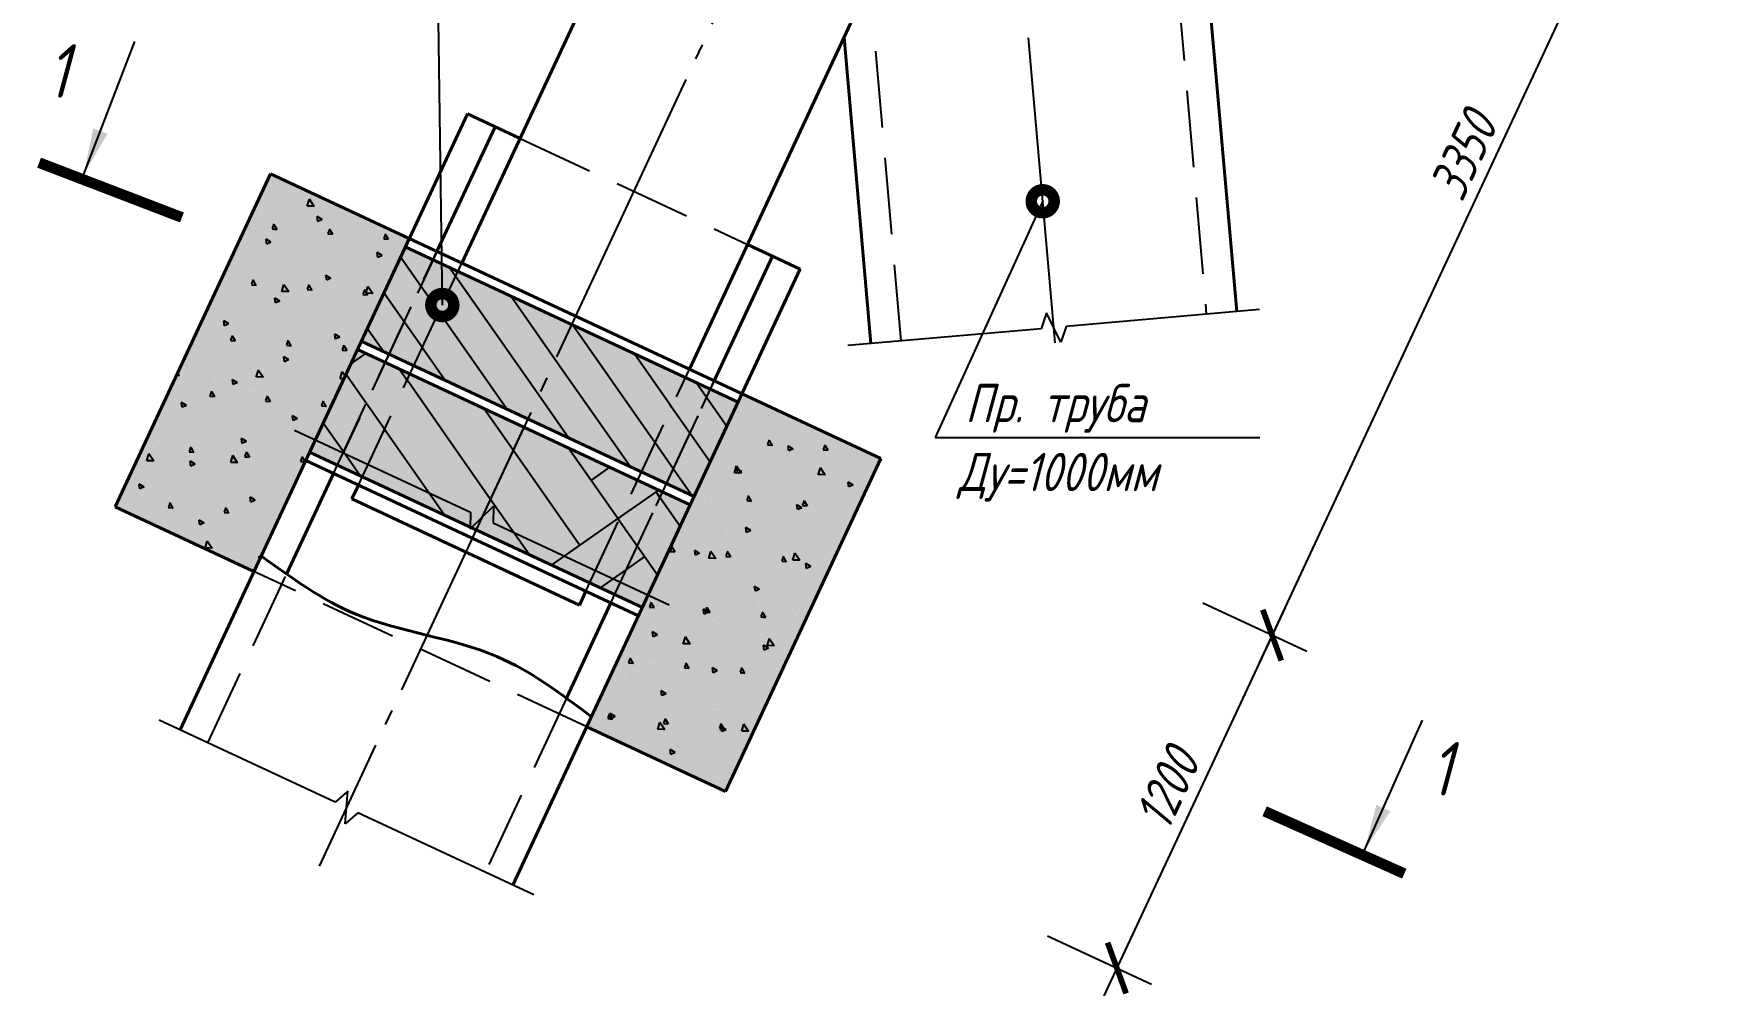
# Model space of a CAD drawing. Header units: millimetres. Extents: x 241890 to 271590, y -129581 to -108581.
# Drawn here: x 250111 to 255621, y -119874 to -116726 of the extents above; entities that cross this region are included whole.
import ezdxf

# ---------------------------------------------------------------- set-up
doc = ezdxf.new("R2010")
doc.units = ezdxf.units.MM
doc.set_wipeout_variables(frame=1)
doc.linetypes.add('GOST2.303 4', pattern=[7, 5, -2, 0])
doc.linetypes.add('GOST2.303 5', pattern=[24, 20, -1.5, 1, -1.5])
doc.layers.get('0').update_dxf_attribs({"lineweight": 40})
for name, color, linetype in [('Заливка', 5, 'Continuous'), ('Линии', 7, 'Continuous'), ('Надписи', 7, 'Continuous'), ('СПДС_Надписи', 7, 'Continuous'), ('Штриховка', 7, 'Continuous')]:
    doc.layers.add(name, color=color, linetype=linetype)
doc.styles.add('GOST 2.304', font='CS_Gost2304.shx', dxfattribs={"oblique": 15})

# ---------------------------------------------------------------- blocks, each defined once
blk = doc.blocks.new('_ArchTick')
at = {"color": 0, "linetype": 'ByBlock', "const_width": 0.15}
blk.add_lwpolyline([(-0.5, -0.5), (0.5, 0.5)], dxfattribs=at)

msp = doc.modelspace()

# ---------------------------------------------------------------- hatches: boundary and pattern name
at = {"layer": 'Заливка', "ltscale": 50}
h = msp.add_hatch(color=254, dxfattribs=at)
h.paths.add_polyline_path([(252878.3, -118113.4), (252371.2, -119200.9), (251918, -118989.6), (252425.2, -117902.1)])
h.paths.add_polyline_path([(251337.6, -117394.9), (250830.5, -118482.5), (250377.3, -118271.2), (250884.5, -117183.6)])
h = msp.add_hatch(color=26, dxfattribs=at)
h.paths.add_polyline_path([(252412.5, -117929.3), (252268.8, -118237.4), (252178.2, -118195.1), (252321.9, -117887)])
h.paths.add_polyline_path([(252321.9, -117887), (252178.2, -118195.1), (252096.6, -118157.1), (252240.3, -117849)])
h.paths.add_polyline_path([(252240.3, -117849), (252096.6, -118157.1), (252088.5, -118153.3), (252232.1, -117845.1)])
h.paths.add_polyline_path([(252232.1, -117845.1), (252088.5, -118153.3), (251725, -117983.8), (251868.7, -117675.7)])
h.paths.add_polyline_path([(251868.7, -117675.7), (251725, -117983.8), (251361.6, -117814.4), (251505.3, -117506.2)])
h.paths.add_polyline_path([(251505.3, -117506.2), (251361.6, -117814.4), (251353.4, -117810.6), (251497.1, -117502.4)])
h.paths.add_polyline_path([(251497.1, -117502.4), (251353.4, -117810.6), (251271.9, -117772.5), (251415.6, -117464.4)])
h.paths.add_polyline_path([(251415.6, -117464.4), (251271.9, -117772.5), (251181.2, -117730.3), (251324.9, -117422.1)])
at = {"layer": 'Линии', "ltscale": 50}
h = msp.add_hatch(color=41, dxfattribs=at)
h.paths.add_polyline_path([(252099.8, -118599.9), (252256.1, -118264.6), (252165.5, -118222.3), (252009.1, -118557.7)])
h.paths.add_polyline_path([(252009.1, -118557.7), (252165.5, -118222.3), (252083.9, -118184.3), (251927.6, -118519.6)])
h.paths.add_polyline_path([(251927.6, -118519.6), (252083.9, -118184.3), (252075.8, -118180.5), (251919.4, -118515.8)])
h.paths.add_polyline_path([(251919.4, -118515.8), (252075.8, -118180.5), (251712.3, -118011), (251556, -118346.3)])
h.paths.add_polyline_path([(251556, -118346.3), (251712.3, -118011), (251348.9, -117841.5), (251192.5, -118176.9)])
h.paths.add_polyline_path([(251192.5, -118176.9), (251348.9, -117841.5), (251340.8, -117837.7), (251184.4, -118173.1)])
h.paths.add_polyline_path([(251184.4, -118173.1), (251340.8, -117837.7), (251259.2, -117799.7), (251102.8, -118135)])
h.paths.add_polyline_path([(251102.8, -118135), (251259.2, -117799.7), (251168.6, -117757.4), (251012.2, -118092.8)])

# ---------------------------------------------------------------- linework, layer by layer
at = {"ltscale": 50}
for p, q in [((251509.8, -117475.2), (252870.7, -114556.7)), ((252253, -117821.8), (253675, -114772.2)), ((253925.8, -116312.4), (254041.3, -117633.5)), ((252758.4, -116737.9), (252845.9, -117738.1)), ((251528, -116987.3), (250589, -119000.4)), ((251428.2, -117437.2), (251618.4, -117029.4)), ((251506.7, -117032.4), (251506.7, -117032.4)), ((251528, -116987.3), (251528, -116987.3)), ((251528, -116987.3), (251699.9, -117067.5)), ((251528, -116987.3), (251528, -116987.3)), ((251528, -116987.3), (251699.9, -117067.5)), ((252878.3, -118113.4), (250884.5, -117183.6)), ((252443.1, -117414), (252615.6, -117494.4)), ((252443.1, -117414), (252615.6, -117494.4)), ((252524.7, -117452), (252334.5, -117859.8)), ((252551.9, -117471.2), (252551.9, -117471.2)), ((252556.9, -117460.5), (252556.9, -117460.5)), ((252615.3, -117494.3), (251676.5, -119507.5)), ((252615.6, -117494.4), (252615.6, -117494.4)), ((252615.6, -117494.4), (252615.6, -117494.4)), ((252594.2, -117539.5), (252594.2, -117539.5)), ((252371.2, -119200.9), (252878.3, -118113.4)), ((250936.8, -118491.1), (251090.1, -118162.2)), ((251150.6, -118245.6), (251171.7, -118200.3)), ((251893.8, -118592.1), (251914.9, -118546.8)), ((251996.5, -118584.8), (251851.2, -118896.3))]:
    msp.add_line(p, q, dxfattribs=at)
for p, q in [((250377.3, -118271.2), (250884.5, -117183.6)), ((252371.2, -119200.9), (252878.3, -118113.4)), ((250830.5, -118482.5), (250377.3, -118271.2)), ((252371.2, -119200.9), (251918, -118989.6))]:
    msp.add_line(p, q)
at = {"ltscale": 40}
for p, q in [((252412.5, -117929.3), (251324.9, -117422.1)), ((252268.8, -118237.4), (251181.2, -117730.3)), ((252256.1, -118264.6), (251168.6, -117757.4)), ((252087.1, -118627.1), (250999.5, -118120)), ((252099.8, -118599.9), (251012.2, -118092.8)), ((251893.8, -118592.1), (251150.6, -118245.6))]:
    msp.add_line(p, q, dxfattribs=at)
at = {"ltscale": 50}
msp.add_spline([(251932.8, -118957.2), (251624.4, -118760.4), (251163.4, -118621.7), (250853.8, -118431.7)], degree=3, dxfattribs=at)
at = {"layer": 'Линии', "linetype": 'GOST2.303 5', "ltscale": 50}
for p, q in [((253256, -114700.1), (251043.7, -119445.3)), ((253448, -117735.6), (253314.4, -116208.7))]:
    msp.add_line(p, q, dxfattribs=at)
at = {"layer": 'Линии', "linetype": 'GOST2.303 4', "ltscale": 50}
for p, q in [((253816.9, -116215), (253941.7, -117642.2)), ((252845.1, -117729.4), (252721, -116310.8)), ((252945.5, -117729.4), (252820.7, -116302.1)), ((251618.6, -117029.6), (251121.9, -118094.8)), ((251618.6, -117029.6), (251121.9, -118094.8)), ((251528, -116987.3), (251358.3, -117351.2)), ((251528, -116987.3), (251358.3, -117351.2)), ((251528, -116987.3), (251483.6, -117082.4)), ((251699.9, -117067.5), (252443.1, -117414)), ((251358.3, -117351.2), (251031.3, -118052.5)), ((251358.3, -117351.2), (251031.3, -118052.5)), ((251090.1, -118162.2), (251428.2, -117437.2)), ((251171.7, -118200.3), (251509.8, -117475.2)), ((252028.2, -118517.4), (252525, -117452.2)), ((252028.2, -118517.4), (252525, -117452.2)), ((252445.9, -117858.3), (252615.6, -117494.4)), ((252445.9, -117858.3), (252615.6, -117494.4)), ((252446.2, -117857.6), (252488.3, -117767.4)), ((252446.2, -117857.6), (252488.3, -117767.4)), ((251914.9, -118546.8), (252253, -117821.8)), ((251996.5, -118584.8), (252334.5, -117859.8)), ((252445.9, -117858.3), (252118.9, -118559.7)), ((252445.9, -117858.3), (252118.9, -118559.7)), ((250679.6, -119042.6), (250936.8, -118491.1)), ((251918, -118989.6), (250830.5, -118482.5)), ((251851.2, -118896.3), (251585.9, -119465.3))]:
    msp.add_line(p, q, dxfattribs=at)
at = {"layer": 'Линии', "ltscale": 50}
for p, q in [((253420.3, -117637.6), (253402.8, -117689.4)), ((253466.9, -117733.9), (253420.3, -117637.6)), ((254116.1, -117626.9), (253484.5, -117682.2)), ((253402.8, -117689.4), (252771.2, -117744.6)), ((253484.5, -117682.2), (253466.9, -117733.9)), ((250963.3, -118020.8), (251537.9, -118288.8)), ((250963.3, -118020.8), (251537.9, -118288.8)), ((251712.3, -118011), (251543.3, -118373.5)), ((251536.7, -118343.4), (251613.4, -118268.8)), ((251536.7, -118343.4), (251613.4, -118268.8)), ((251537.9, -118288.8), (251536.7, -118343.4)), ((251537.9, -118288.8), (251536.7, -118343.4)), ((251613.4, -118268.8), (251612.2, -118323.4)), ((251613.4, -118268.8), (251612.2, -118323.4)), ((251612.2, -118323.4), (252186.8, -118591.4)), ((251612.2, -118323.4), (252186.8, -118591.4)), ((251095.6, -119236.6), (250521, -118968.7)), ((251136.7, -119200.6), (251095.6, -119236.6)), ((251128.8, -119307.3), (251136.7, -119200.6)), ((251169.9, -119271.3), (251128.8, -119307.3)), ((251744.5, -119539.2), (251169.9, -119271.3))]:
    msp.add_line(p, q, dxfattribs=at)
at = {"layer": 'Линии', "linetype": 'Continuous', "ltscale": 50}
for p, q in [((251146.3, -117805.1), (251196.1, -117770.3)), ((251197.2, -117932.7), (251131, -117838.1)), ((251331.2, -117858.3), (251305.1, -117821.1)), ((251337.1, -117866.8), (251331.2, -117858.3)), ((251602.7, -118246.1), (251337.1, -117866.8)), ((251256.8, -118017.8), (251197.2, -117932.7)), ((251677.1, -118086.6), (251581.4, -117949.9)), ((251122.8, -118092.2), (251056.6, -117997.6)), ((251262.8, -118026.3), (251256.8, -118017.8)), ((251453.3, -118298.5), (251262.8, -118026.3)), ((252017, -118306.4), (251857.6, -118078.7)), ((251177.1, -118169.7), (251122.8, -118092.2)), ((251894.7, -118397.4), (251677.1, -118086.6)), ((251932.1, -118185.1), (251993.5, -118142.1)), ((251729.6, -118427.3), (251602.7, -118246.1)), ((252028.1, -118303.9), (252153, -118216.5)), ((252157, -118240.6), (252144.3, -118222.6)), ((252223.2, -118335.2), (252157, -118240.6)), ((251803, -118461.5), (252013.4, -118314.2)), ((252013.4, -118314.2), (252019.5, -118310)), ((252019.5, -118310), (252017, -118306.4)), ((252019.5, -118310), (252028.1, -118303.9)), ((252023, -118315), (252019.5, -118310)), ((252082.6, -118400.1), (252023, -118315)), ((252148.8, -118494.7), (252082.6, -118400.1)), ((252046.8, -118476.9), (252106.9, -118434.8)), ((251962.5, -118535.9), (252046.8, -118476.9))]:
    msp.add_line(p, q, dxfattribs=at)
at = {"layer": 'Надписи', "ltscale": 50}
for p, q in [((251446, -117612.1), (251428.5, -116332)), ((253407.5, -117273.1), (253056.3, -118045)), ((253056.3, -118045), (254116.4, -118045))]:
    msp.add_line(p, q, dxfattribs=at)
at = {"layer": 'Надписи', "ltscale": 50, "const_width": 75}
for points in [[(253426.3, -117273.1, 1), (253388.8, -117273.1, 1)], [(251464.7, -117612.1, 1), (251427.2, -117612.1, 1)]]:
    msp.add_lwpolyline(points, format="xyb", close=True, dxfattribs=at)
at = {"layer": 'СПДС_Надписи', "ltscale": 50}
for p, q in [((255621.1, -115550.3), (254114.6, -118781.2)), ((254199.1, -118599.9), (253607.4, -119868.8)), ((253930.3, -118584.9), (254270.1, -118743.4)), ((253930.3, -118584.9), (254270.1, -118743.4)), ((253423.1, -119672.5), (253763, -119830.9))]:
    msp.add_line(p, q, dxfattribs=at)
at = {"layer": 'СПДС_Надписи', "linetype": 'Continuous', "ltscale": 50}
msp.add_line((253478.3, -117966.8), (253478.3, -117966.8), dxfattribs=at)
msp.add_line((253478.3, -117966.8), (253478.3, -117966.8), dxfattribs=at)
at = {"layer": 'СПДС_Надписи', "linetype": 'Continuous', "ltscale": 50, "const_width": 35}
for points in [[(250128.5, -117146.9), (250595.3, -117326)], [(251844.9, -117805.5), (251844.9, -117805.5), (251844.9, -117805.5)], [(251675.9, -118168), (251675.9, -118168), (251675.9, -118168)], [(254588.9, -119469.9), (254132.4, -119265.9)]]:
    msp.add_lwpolyline(points, dxfattribs=at)
at = {"layer": 'СПДС_Надписи', "linetype": 'Continuous', "ltscale": 50}
for points in [[(250274.8, -117184.3), (250305.2, -117035), (250352.1, -117053)], [(254459.1, -119392.7), (254497.5, -119245.3), (254543.4, -119265.8)]]:
    msp.add_solid(points, dxfattribs=at)
at = {"layer": 'Штриховка', "linetype": 'Continuous', "ltscale": 50}
for p, q in [((250882.5, -117227.9), (250882.5, -117227.9)), ((250900.4, -117232.8), (250900.4, -117232.8)), ((250943.7, -117247.2), (250943.7, -117247.2)), ((250838.4, -117309), (250838.4, -117309)), ((250972.3, -117263.8), (250972.3, -117263.8)), ((251004.9, -117289.4), (251011.8, -117266.1)), ((251028.1, -117289.2), (251005.2, -117288.7)), ((251027.6, -117290.2), (251011.7, -117266.4)), ((251024, -117271), (251024, -117271)), ((251098, -117295.8), (251098, -117295.8)), ((250814.8, -117364.1), (250814.8, -117364.1)), ((250848.3, -117345.2), (250848.3, -117345.2)), ((250888.8, -117316.6), (250888.8, -117316.6)), ((250905.3, -117366), (250890.1, -117364.6)), ((250891.3, -117362.3), (250897, -117347.2)), ((250906, -117366.2), (250896.5, -117349.7)), ((250907, -117320.9), (250907, -117320.9)), ((250930.9, -117338.1), (250930.9, -117338.1)), ((250982.9, -117363.1), (250982.9, -117363.1)), ((250992.1, -117357.4), (250992.1, -117357.4)), ((251012.3, -117354.9), (251012.3, -117354.9)), ((251053.3, -117332.8), (251036.9, -117322.9)), ((251039.4, -117338.9), (251037, -117322.9)), ((251053.2, -117332.5), (251039.3, -117338.7)), ((251041.5, -117338.8), (251041.5, -117338.8)), ((251073.5, -117378.3), (251079.2, -117363.1)), ((251113.7, -117314.5), (251113.7, -117314.5)), ((251149.3, -117311.3), (251149.3, -117311.3)), ((251176.1, -117356.7), (251176.1, -117356.7)), ((250872.3, -117413.2), (250869.9, -117397.2)), ((250886.2, -117407.1), (250869.9, -117397.3)), ((250886.1, -117406.9), (250872.2, -117413.1)), ((250877.2, -117400.4), (250877.2, -117400.4)), ((250886.8, -117419.2), (250886.8, -117419.2)), ((250956.3, -117414.8), (250956.3, -117414.8)), ((251087.4, -117381.9), (251072.3, -117380.6)), ((251088.2, -117382.1), (251078.6, -117365.6)), ((251117.4, -117381), (251117.4, -117381)), ((251137.6, -117395.1), (251137.6, -117395.1)), ((251146.4, -117406.1), (251146.4, -117406.1)), ((251251.9, -117398.9), (251251.9, -117398.9)), ((251269.6, -117397.8), (251254.4, -117396.5)), ((251255.2, -117365.3), (251255.2, -117365.3)), ((251255.7, -117394.2), (251261.3, -117379)), ((251270.4, -117398.1), (251260.8, -117381.6)), ((250799.8, -117438.9), (250799.8, -117438.9)), ((250886.7, -117459.2), (250886.7, -117459.2)), ((250934.4, -117456.8), (250934.4, -117456.8)), ((250979.4, -117448.4), (250979.4, -117448.4)), ((251000.7, -117438.7), (251000.7, -117438.7)), ((251040.5, -117467.7), (251040.5, -117467.7)), ((251068.9, -117474.7), (251068.9, -117474.7)), ((251097.7, -117465.6), (251097.7, -117465.6)), ((251235.3, -117456.6), (251232.9, -117440.6)), ((251249.2, -117450.5), (251232.9, -117440.7)), ((251249.1, -117450.2), (251235.2, -117456.4)), ((251239, -117435.3), (251239, -117435.3)), ((251264.3, -117436.8), (251264.3, -117436.8)), ((251300.1, -117454.5), (251300.1, -117454.5)), ((251375.5, -117550.3), (251309.3, -117455.7)), ((250727.3, -117526.3), (250727.3, -117526.3)), ((250775.7, -117529.9), (250775.7, -117529.9)), ((250780.9, -117480.8), (250780.9, -117480.8)), ((250823.4, -117544.4), (250829.1, -117529.2)), ((250865.5, -117484.2), (250865.5, -117484.2)), ((250935.2, -117529.5), (250935.2, -117529.5)), ((250989, -117522.5), (250989, -117522.5)), ((251028.1, -117510), (251028.1, -117510)), ((251068.2, -117531), (251065.8, -117515)), ((251082.2, -117524.9), (251065.8, -117515.1)), ((251082.1, -117524.6), (251068.2, -117530.8)), ((251126, -117478.9), (251126, -117478.9)), ((251194.8, -117516.3), (251194.8, -117516.3)), ((251203.4, -117492.6), (251203.4, -117492.6)), ((251239.2, -117516.4), (251239.2, -117516.4)), ((251252.6, -117520.6), (251252.6, -117520.6)), ((251489.3, -117519.1), (251468.1, -117488.9)), ((251495.3, -117527.7), (251489.3, -117519.1)), ((251760.9, -117906.9), (251495.3, -117527.7)), ((250768.2, -117571.8), (250768.2, -117571.8)), ((250837.4, -117548), (250822.2, -117546.7)), ((250826, -117575.3), (250826, -117575.3)), ((250838.1, -117548.2), (250828.6, -117531.7)), ((250853.9, -117568), (250853.9, -117568)), ((250917.2, -117580.7), (250917.2, -117580.7)), ((250921.4, -117568.6), (250928.4, -117545.3)), ((250944.7, -117568.4), (250921.8, -117568)), ((250944.1, -117569.4), (250928.2, -117545.7)), ((251019.6, -117563.9), (251004.4, -117562.6)), ((251005.6, -117560.3), (251011.3, -117545.1)), ((251020.3, -117564.2), (251010.8, -117547.7)), ((251027.8, -117558.7), (251027.8, -117558.7)), ((251088.9, -117578), (251088.9, -117578)), ((251114.4, -117562.7), (251114.4, -117562.7)), ((251169.6, -117560.7), (251169.6, -117560.7)), ((251201.7, -117579.9), (251186.6, -117578.5)), ((251187.8, -117576.2), (251193.5, -117561.1)), ((251202.5, -117580.1), (251192.9, -117563.6)), ((251195.7, -117574.3), (251202.7, -117551)), ((251218.9, -117574.1), (251196.1, -117573.6)), ((251218.4, -117575.1), (251202.5, -117551.3)), ((251321.3, -117666.6), (251255, -117572)), ((251435.1, -117635.4), (251375.5, -117550.3)), ((251815.1, -117790.7), (251669.6, -117582.8)), ((250715.6, -117610.1), (250715.6, -117610.1)), ((250767.3, -117599.6), (250767.3, -117599.6)), ((250829.3, -117591.1), (250829.3, -117591.1)), ((250915.1, -117599.3), (250898.8, -117589.4)), ((250901.2, -117605.4), (250898.8, -117589.4)), ((250915, -117599), (250901.1, -117605.2)), ((250901.9, -117617.5), (250901.9, -117617.5)), ((250960.5, -117593.2), (250960.5, -117593.2)), ((250977.4, -117606.3), (250977.4, -117606.3)), ((250983.6, -117639.8), (250983.6, -117639.8)), ((251036.4, -117635.4), (251036.4, -117635.4)), ((251058.6, -117631.4), (251058.6, -117631.4)), ((251095.1, -117611.1), (251095.1, -117611.1)), ((251441.1, -117643.9), (251435.1, -117635.4)), ((250704, -117693.9), (250704, -117693.9)), ((250718.8, -117693.4), (250718.8, -117693.4)), ((250724, -117652.9), (250724, -117652.9)), ((250734.1, -117679.8), (250731.7, -117663.7)), ((250748, -117673.6), (250731.7, -117663.8)), ((250747.9, -117673.4), (250734, -117679.6)), ((250759.7, -117681), (250759.7, -117681)), ((250816.6, -117682.1), (250816.6, -117682.1)), ((250842.2, -117651.8), (250842.2, -117651.8)), ((250965.8, -117690.1), (250965.8, -117690.1)), ((251076.2, -117668.9), (251076.2, -117668.9)), ((251102.7, -117646.5), (251102.7, -117646.5)), ((251137.3, -117688.2), (251137.3, -117688.2)), ((251170.9, -117653.3), (251170.9, -117653.3)), ((251200.1, -117682.2), (251200.1, -117682.2)), ((251253.9, -117764.1), (251200.8, -117688.3)), ((251380.9, -117751.7), (251321.3, -117666.6)), ((251656.7, -117952), (251441.1, -117643.9)), ((252134.9, -118053.7), (251871, -117676.7)), ((250690.1, -117725.3), (250690.1, -117725.3)), ((250769.5, -117730), (250754.3, -117728.7)), ((250755.5, -117726.4), (250761.2, -117711.2)), ((250770.2, -117730.3), (250760.7, -117713.8)), ((250830.6, -117735.6), (250830.6, -117735.6)), ((250853.3, -117711.3), (250853.3, -117711.3)), ((250877.7, -117701.4), (250877.7, -117701.4)), ((250901.2, -117731.7), (250901.2, -117731.7)), ((250951.7, -117746), (250936.5, -117744.6)), ((250937.7, -117742.3), (250943.4, -117727.2)), ((250952.4, -117746.2), (250942.9, -117729.7)), ((250987.9, -117729.2), (250987.9, -117729.2)), ((251032, -117750), (251032, -117750)), ((251091.1, -117730.3), (251091.1, -117730.3)), ((251097.1, -117723.1), (251094.7, -117707.1)), ((251111, -117717), (251094.7, -117707.2)), ((251111, -117716.7), (251097, -117722.9)), ((251119.9, -117758.3), (251125.6, -117743.1)), ((251122.4, -117747.1), (251122.4, -117747.1)), ((251134.6, -117762.1), (251125.1, -117745.6)), ((250605.4, -117805.5), (250605.4, -117805.5)), ((250692.3, -117777.7), (250692.3, -117777.7)), ((250772.4, -117763.2), (250772.4, -117763.2)), ((250831.5, -117776.1), (250831.5, -117776.1)), ((250865, -117792.3), (250865, -117792.3)), ((250930.1, -117797.5), (250927.6, -117781.5)), ((250944, -117791.4), (250927.6, -117781.6)), ((250943.9, -117791.1), (250930, -117797.3)), ((250954.1, -117773.9), (250954.1, -117773.9)), ((251042.6, -117782.5), (251042.6, -117782.5)), ((251133.9, -117761.9), (251118.7, -117760.6)), ((251124.6, -117779.2), (251124.6, -117779.2)), ((251386.8, -117760.2), (251380.9, -117751.7)), ((251455.3, -117858.1), (251386.8, -117760.2)), ((252059.6, -118139.8), (251815.1, -117790.7)), ((252189.1, -117937.4), (252072.4, -117770.7)), ((250587, -117842), (250577.5, -117841.8)), ((250586.4, -117843), (250580.9, -117834.6)), ((250610.5, -117811.9), (250610.5, -117811.9)), ((250666.5, -117824.8), (250666.5, -117824.8)), ((250686.3, -117854.1), (250686.3, -117854.1)), ((250720.6, -117846.8), (250720.6, -117846.8)), ((250745, -117829.8), (250745, -117829.8)), ((250763, -117871.9), (250760.6, -117855.9)), ((250776.9, -117865.8), (250760.6, -117856)), ((250819, -117819.4), (250819, -117819.4)), ((250838, -117847.8), (250845, -117824.6)), ((250861.2, -117847.7), (250838.4, -117847.2)), ((250860.7, -117848.6), (250844.8, -117824.9)), ((250879.5, -117847.7), (250879.5, -117847.7)), ((250926.1, -117811.6), (250926.1, -117811.6)), ((250942.5, -117857.7), (250942.5, -117857.7)), ((250973, -117826.8), (250973, -117826.8)), ((251079.4, -117814.1), (251079.4, -117814.1)), ((251080.4, -117860.3), (251080.4, -117860.3)), ((251112.3, -117853.5), (251119.2, -117830.2)), ((251124, -117853.1), (251112.6, -117852.9)), ((251128.1, -117844.1), (251119.1, -117830.6)), ((250561.2, -117886.6), (250561.2, -117886.6)), ((250653.8, -117915.7), (250653.8, -117915.7)), ((250680.7, -117861.5), (250680.7, -117861.5)), ((250701.6, -117912.1), (250686.4, -117910.7)), ((250687.7, -117908.4), (250693.3, -117893.3)), ((250702.3, -117912.3), (250692.8, -117895.8)), ((250776.8, -117865.5), (250762.9, -117871.7)), ((250807.3, -117903.2), (250807.3, -117903.2)), ((250820.8, -117873.4), (250820.8, -117873.4)), ((250820.9, -117872), (250820.9, -117872)), ((250862, -117897.5), (250862, -117897.5)), ((250869.8, -117924.4), (250875.5, -117909.2)), ((250884.5, -117928.2), (250875, -117911.7)), ((250913.4, -117902.6), (250913.4, -117902.6)), ((250955.4, -117889.9), (250955.4, -117889.9)), ((251014, -117865.6), (251014, -117865.6)), ((251067.8, -117898), (251067.8, -117898)), ((251089.9, -117907.8), (251089.9, -117907.8)), ((251858.2, -118045.9), (251760.9, -117906.9)), ((252308.9, -117914.7), (252273.9, -117864.6)), ((252375.2, -118009.3), (252308.9, -117914.7)), ((252426.9, -117904.8), (252426.9, -117904.8)), ((250563.1, -117947.1), (250563.1, -117947.1)), ((250609.8, -117940.2), (250593.5, -117930.3)), ((250595.9, -117946.3), (250593.5, -117930.3)), ((250609.7, -117939.9), (250595.8, -117946.1)), ((250637.8, -117947.8), (250637.8, -117947.8)), ((250669.1, -117945.4), (250669.1, -117945.4)), ((250714.9, -117935), (250714.9, -117935)), ((250772.3, -117965.7), (250772.3, -117965.7)), ((250883.8, -117928), (250868.6, -117926.7)), ((250930.8, -117941.5), (250930.8, -117941.5)), ((250974.5, -117921.9), (250974.5, -117921.9)), ((251003.5, -117948.3), (251003.5, -117948.3)), ((251066, -117943.9), (251050.8, -117942.6)), ((251052, -117940.3), (251057.7, -117925.1)), ((251066.7, -117944.2), (251057.2, -117927.7)), ((252195.1, -117945.9), (252189.1, -117937.4)), ((252254.7, -118031), (252195.1, -117945.9)), ((252396, -117964.8), (252395.9, -117964.7)), ((252467.7, -117926.1), (252467.7, -117926.1)), ((250532.1, -117988.9), (250532.1, -117988.9)), ((250609.6, -117996.8), (250609.6, -117996.8)), ((250702.2, -118026), (250702.2, -118026)), ((250704.6, -117997.8), (250704.6, -117997.8)), ((250795.7, -117987), (250795.7, -117987)), ((250869.3, -117983.7), (250869.3, -117983.7)), ((250906.9, -117983.6), (250906.9, -117983.6)), ((250919.2, -118025.3), (250919.2, -118025.3)), ((250958.9, -117989.6), (250956.5, -117973.6)), ((250972.8, -117983.5), (250956.5, -117973.7)), ((250972.8, -117983.2), (250958.8, -117989.4)), ((250961.8, -118012.9), (250961.8, -118012.9)), ((251041.4, -118001.5), (251041.4, -118001.5)), ((251056.2, -117981.8), (251056.2, -117981.8)), ((252442.8, -118017.6), (252442.8, -118017.6)), ((252475.3, -118015.1), (252475.3, -118015.1)), ((252490.9, -118003.3), (252490.9, -118003.3)), ((252512.4, -117973.2), (252512.4, -117973.2)), ((252653.8, -118024), (252653.8, -118024)), ((250503.7, -118058.4), (250503.7, -118058.4)), ((250520.4, -118072.7), (250520.4, -118072.7)), ((250529.5, -118066.3), (250529.5, -118066.3)), ((250619.8, -118090.5), (250625.4, -118075.3)), ((250634.4, -118094.3), (250624.9, -118077.8)), ((250635, -118042.2), (250635, -118042.2)), ((250657.4, -118029.2), (250657.4, -118029.2)), ((250763.4, -118045.3), (250763.4, -118045.3)), ((250784, -118070.8), (250784, -118070.8)), ((250805.8, -118057.9), (250789.4, -118048.1)), ((250791.9, -118064), (250789.5, -118048)), ((250805.7, -118057.6), (250791.8, -118063.8)), ((250846.1, -118048.6), (250846.1, -118048.6)), ((251023, -118032.1), (251023, -118032.1)), ((252140.9, -118062.2), (252134.9, -118053.7)), ((252200.5, -118147.3), (252140.9, -118062.2)), ((252320.9, -118125.6), (252254.7, -118031)), ((252359.3, -118044.6), (252359.3, -118044.6)), ((252369.4, -118076.7), (252369.4, -118076.7)), ((252493.8, -118062.5), (252493.8, -118062.5)), ((252523.4, -118071.5), (252508.3, -118070.1)), ((252509.5, -118067.8), (252515.2, -118052.6)), ((252524.2, -118071.7), (252514.7, -118055.2)), ((252567.8, -118044.2), (252567.8, -118044.2)), ((252578.1, -118088.6), (252575.7, -118072.6)), ((252592, -118082.5), (252575.7, -118072.7)), ((252584.2, -118068.4), (252584.2, -118068.4)), ((252616.2, -118043.6), (252616.2, -118043.6)), ((252628.4, -118080.4), (252628.4, -118080.4)), ((252629, -118063.5), (252629, -118063.5)), ((252691.7, -118083.8), (252697.3, -118068.6)), ((252706.4, -118087.6), (252696.8, -118071.1)), ((252795.3, -118074.8), (252795.3, -118074.8)), ((250470.8, -118090.6), (250470.8, -118090.6)), ((250480.3, -118121.4), (250487.3, -118098.1)), ((250503.6, -118121.2), (250480.7, -118120.7)), ((250503, -118122.2), (250487.1, -118098.4)), ((250524, -118112.9), (250524, -118112.9)), ((250605.3, -118108.5), (250605.3, -118108.5)), ((250633.7, -118094.1), (250618.5, -118092.8)), ((250624.8, -118138.4), (250622.4, -118122.4)), ((250638.7, -118132.3), (250622.4, -118122.5)), ((250638.6, -118132), (250624.7, -118138.2)), ((250645.8, -118113), (250645.8, -118113)), ((250658.1, -118107.1), (250658.1, -118107.1)), ((250664, -118084.2), (250664, -118084.2)), ((250739.8, -118126.4), (250739.8, -118126.4)), ((250750.6, -118136.3), (250750.6, -118136.3)), ((250754.6, -118127), (250761.5, -118103.8)), ((250777.8, -118126.9), (250755, -118126.4)), ((250777.3, -118127.9), (250761.4, -118104.1)), ((250776.4, -118093), (250776.4, -118093)), ((250798.5, -118102.1), (250798.5, -118102.1)), ((250815.9, -118110), (250800.7, -118108.7)), ((250802, -118106.4), (250807.6, -118091.2)), ((250816.6, -118110.3), (250807.1, -118093.8)), ((250907.6, -118109.1), (250907.6, -118109.1)), ((250917.7, -118093.9), (250917.7, -118093.9)), ((250933, -118120), (250933, -118120)), ((250996.8, -118125.9), (250982.9, -118124.7)), ((250984.2, -118122.4), (250989.8, -118107.2)), ((250987.5, -118099.4), (250987.5, -118099.4)), ((250997.6, -118124.1), (250989.3, -118109.7)), ((252344.1, -118132.6), (252344.1, -118132.6)), ((252435.2, -118086.8), (252435.2, -118086.8)), ((252479.3, -118087.1), (252479.3, -118087.1)), ((252523.7, -118125.3), (252523.7, -118125.3)), ((252569.7, -118104.7), (252569.7, -118104.7)), ((252591.9, -118082.3), (252578, -118088.5)), ((252604.6, -118127.4), (252604.6, -118127.4)), ((252705.6, -118087.4), (252690.4, -118086.1)), ((252704.2, -118122.6), (252704.2, -118122.6)), ((252725.7, -118119.1), (252725.7, -118119.1)), ((252742.8, -118085.2), (252742.8, -118085.2)), ((252762.9, -118098.3), (252762.9, -118098.3)), ((252783.3, -118112.2), (252783.3, -118112.2)), ((252866.4, -118123.5), (252866.4, -118123.5)), ((250422.3, -118184.3), (250422.3, -118184.3)), ((250491, -118149.4), (250491, -118149.4)), ((250508.8, -118156.5), (250508.8, -118156.5)), ((250552.2, -118168.7), (250552.2, -118168.7)), ((250665.5, -118163.7), (250665.5, -118163.7)), ((250772.4, -118154.6), (250772.4, -118154.6)), ((250811.8, -118155.6), (250811.8, -118155.6)), ((250874.4, -118144.3), (250874.4, -118144.3)), ((250917.9, -118143.7), (250917.9, -118143.7)), ((252261, -118233.8), (252200.5, -118147.3)), ((252356.6, -118167.7), (252356.6, -118167.7)), ((252386.6, -118180.5), (252386.6, -118180.5)), ((252400.2, -118161.1), (252407.1, -118137.8)), ((252423.4, -118160.9), (252400.5, -118160.4)), ((252422.8, -118161.9), (252406.9, -118138.1)), ((252411, -118163), (252408.6, -118147)), ((252424.9, -118156.9), (252408.6, -118147.1)), ((252424.8, -118156.7), (252410.9, -118162.9)), ((252417.8, -118186.9), (252417.8, -118186.9)), ((252467.6, -118170.9), (252467.6, -118170.9)), ((252473.3, -118139), (252473.3, -118139)), ((252614.7, -118189.8), (252614.7, -118189.8)), ((252616.2, -118154.5), (252616.2, -118154.5)), ((252674.4, -118166.7), (252681.4, -118143.5)), ((252697.6, -118166.6), (252674.8, -118166.1)), ((252677.4, -118173.8), (252677.4, -118173.8)), ((252697.1, -118167.5), (252681.2, -118143.8)), ((252731.2, -118169.1), (252731.2, -118169.1)), ((252774, -118206.4), (252771.6, -118190.4)), ((252787.9, -118200.3), (252771.6, -118190.5)), ((252838.7, -118140.5), (252838.7, -118140.5)), ((250446.9, -118230.5), (250446.9, -118230.5)), ((250471.6, -118206.7), (250455.3, -118196.8)), ((250457.7, -118212.8), (250455.3, -118196.8)), ((250471.6, -118206.4), (250457.6, -118212.6)), ((250497.2, -118240.3), (250497.2, -118240.3)), ((250556.8, -118202.2), (250556.8, -118202.2)), ((250634.1, -118196.8), (250634.1, -118196.8)), ((250691.3, -118220.1), (250691.3, -118220.1)), ((250706.5, -118217.4), (250706.5, -118217.4)), ((250760.7, -118238.4), (250760.7, -118238.4)), ((250799, -118246.5), (250799, -118246.5)), ((250806.9, -118214.4), (250806.9, -118214.4)), ((250820.7, -118256.1), (250818.3, -118240.1)), ((250834.7, -118250), (250818.3, -118240.2)), ((250825.9, -118238), (250825.9, -118238)), ((250895.9, -118192.9), (250895.9, -118192.9)), ((252273.4, -118237.6), (252268.9, -118237.2)), ((252274.1, -118237.8), (252271.1, -118232.5)), ((252315.8, -118239.4), (252315.8, -118239.4)), ((252332.4, -118216.5), (252332.4, -118216.5)), ((252441.6, -118249.9), (252447.3, -118234.7)), ((252456.3, -118253.7), (252446.8, -118237.2)), ((252521.2, -118198.4), (252521.2, -118198.4)), ((252572.1, -118235.6), (252572.1, -118235.6)), ((252592.9, -118211.2), (252592.9, -118211.2)), ((252655.7, -118216.3), (252655.7, -118216.3)), ((252756.2, -118240.6), (252756.2, -118240.6)), ((252787.9, -118200), (252773.9, -118206.2)), ((252790.2, -118234.2), (252790.2, -118234.2)), ((250383.7, -118260.2), (250382.5, -118260.1)), ((250384.4, -118260.4), (250383.2, -118258.5)), ((250508, -118264), (250508, -118264)), ((250539.4, -118259.7), (250539.4, -118259.7)), ((250565.8, -118276.1), (250550.7, -118274.8)), ((250551.9, -118272.5), (250557.6, -118257.3)), ((250566.6, -118276.4), (250557, -118259.9)), ((250600.6, -118279), (250600.6, -118279)), ((250622.5, -118280.6), (250622.5, -118280.6)), ((250748, -118292.1), (250732.8, -118290.7)), ((250734.1, -118288.4), (250739.7, -118273.3)), ((250748.7, -118292.3), (250739.2, -118275.8)), ((250834.6, -118249.7), (250820.7, -118255.9)), ((250860.2, -118265.8), (250860.2, -118265.8)), ((250884.3, -118276.7), (250884.3, -118276.7)), ((252278.3, -118299), (252278.3, -118299)), ((252312.5, -118248.7), (252312.5, -118248.7)), ((252320.8, -118300.3), (252320.8, -118300.3)), ((252405, -118277.9), (252405, -118277.9)), ((252455.6, -118253.5), (252440.4, -118252.2)), ((252456, -118254.7), (252456, -118254.7)), ((252457.3, -118290.1), (252457.3, -118290.1)), ((252466.2, -118297.2), (252466.2, -118297.2)), ((252581.3, -118295), (252581.3, -118295)), ((252620.9, -118274.7), (252604.5, -118264.8)), ((252607, -118280.8), (252604.5, -118264.8)), ((252620.8, -118274.4), (252606.9, -118280.6)), ((252637.7, -118269.4), (252622.6, -118268.1)), ((252623.8, -118265.8), (252629.5, -118250.6)), ((252638.5, -118269.7), (252629, -118253.2)), ((252664.6, -118264.8), (252664.6, -118264.8)), ((252719.6, -118252.9), (252719.6, -118252.9)), ((252725.8, -118284.1), (252725.8, -118284.1)), ((250583, -118338.6), (250583, -118338.6)), ((250649.5, -118314.7), (250649.5, -118314.7)), ((250653.7, -118330.5), (250651.3, -118314.5)), ((250667.6, -118324.4), (250651.3, -118314.6)), ((250667.5, -118324.1), (250653.6, -118330.3)), ((250717.5, -118356.5), (250717.5, -118356.5)), ((250749.1, -118322.2), (250749.1, -118322.2)), ((250754.9, -118327.6), (250754.9, -118327.6)), ((250847.4, -118356.8), (250847.4, -118356.8)), ((252354.2, -118341.2), (252354.2, -118341.2)), ((252387.6, -118334.5), (252387.6, -118334.5)), ((252412.8, -118316.9), (252412.8, -118316.9)), ((252439.9, -118355.2), (252437.5, -118339.1)), ((252453.8, -118349), (252437.5, -118339.2)), ((252453.7, -118348.8), (252439.8, -118355)), ((252444.3, -118338.5), (252444.3, -118338.5)), ((252547.3, -118334.8), (252547.3, -118334.8)), ((252598.7, -118340.9), (252598.7, -118340.9)), ((252620.5, -118345.9), (252620.5, -118345.9)), ((252681.9, -118352.7), (252681.9, -118352.7)), ((252707.9, -118336.7), (252707.9, -118336.7)), ((250579.9, -118359.1), (250579.9, -118359.1)), ((250610.9, -118364.4), (250610.9, -118364.4)), ((250649, -118389.2), (250649, -118389.2)), ((250658.8, -118380.8), (250658.8, -118380.8)), ((250671.2, -118406.3), (250678.1, -118383)), ((250694.4, -118406.1), (250671.5, -118405.6)), ((250693.8, -118407.1), (250677.9, -118383.3)), ((250721.3, -118409.8), (250721.3, -118409.8)), ((250737.5, -118406), (250737.5, -118406)), ((250790.9, -118365.5), (250790.9, -118365.5)), ((250793.4, -118398.7), (250793.4, -118398.7)), ((250852, -118374.4), (250852, -118374.4)), ((250872.6, -118360.5), (250872.6, -118360.5)), ((252191.6, -118415.9), (252197.2, -118400.8)), ((252193.8, -118401.3), (252193.8, -118401.3)), ((252206.2, -118419.8), (252196.7, -118403.3)), ((252276.7, -118405.2), (252276.7, -118405.2)), ((252309.2, -118384.1), (252309.2, -118384.1)), ((252360.9, -118359), (252360.9, -118359)), ((252453.4, -118388.2), (252453.4, -118388.2)), ((252488.7, -118359.1), (252488.7, -118359.1)), ((252514.6, -118407.5), (252514.6, -118407.5)), ((252529.1, -118385.2), (252529.1, -118385.2)), ((252569.7, -118378.8), (252569.7, -118378.8)), ((252623.2, -118377), (252623.2, -118377)), ((252713.1, -118375), (252713.1, -118375)), ((252740.2, -118391.6), (252740.2, -118391.6)), ((250803.3, -118437.9), (250803.3, -118437.9)), ((250848.8, -118443.1), (250847.2, -118432.2)), ((250852.4, -118435.4), (250847.2, -118432.3)), ((252205.5, -118419.6), (252190.3, -118418.3)), ((252255, -118420.6), (252255, -118420.6)), ((252272.8, -118429.5), (252270.4, -118413.5)), ((252286.7, -118423.4), (252270.4, -118413.6)), ((252286.6, -118423.2), (252272.7, -118429.4)), ((252305.6, -118435), (252305.6, -118435)), ((252316.7, -118440.3), (252323.7, -118417)), ((252340, -118440.1), (252317.1, -118439.6)), ((252339.4, -118441.1), (252323.5, -118417.3)), ((252387.7, -118435.5), (252372.5, -118434.2)), ((252373.7, -118431.9), (252379.4, -118416.7)), ((252388.4, -118435.7), (252378.9, -118419.2)), ((252418.1, -118455.9), (252418.1, -118455.9)), ((252432.7, -118422.4), (252432.7, -118422.4)), ((252440.2, -118452.9), (252440.2, -118452.9)), ((252569.9, -118451.5), (252554.7, -118450.1)), ((252555.9, -118447.8), (252561.6, -118432.7)), ((252558, -118462.6), (252558, -118462.6)), ((252570.6, -118451.7), (252561.1, -118435.2)), ((252591, -118446), (252597.9, -118422.7)), ((252614.2, -118445.8), (252591.4, -118445.3)), ((252613.7, -118446.8), (252597.8, -118423)), ((252635.8, -118472.9), (252633.4, -118456.9)), ((252649.7, -118466.8), (252633.4, -118457)), ((252649.7, -118466.5), (252635.7, -118472.7)), ((252668.9, -118456.1), (252668.9, -118456.1)), ((252670.6, -118436), (252670.6, -118436)), ((252696.3, -118420.5), (252696.3, -118420.5)), ((252159.3, -118510), (252159.3, -118510)), ((252242.3, -118511.6), (252242.3, -118511.6)), ((252297.5, -118467.9), (252297.5, -118467.9)), ((252409.3, -118469.3), (252409.3, -118469.3)), ((252421, -118506.2), (252421, -118506.2)), ((252501.9, -118498.4), (252501.9, -118498.4)), ((252559.6, -118506.7), (252559.6, -118506.7)), ((252563, -118517.7), (252563, -118517.7)), ((252574.7, -118470.8), (252574.7, -118470.8)), ((252684.6, -118504.3), (252684.6, -118504.3)), ((252197.3, -118553.5), (252197.3, -118553.5)), ((252260.7, -118556.2), (252260.7, -118556.2)), ((252285.9, -118551.7), (252285.9, -118551.7)), ((252303.4, -118530.9), (252303.4, -118530.9)), ((252331.8, -118571.4), (252331.8, -118571.4)), ((252482.7, -118541.2), (252466.3, -118531.4)), ((252468.8, -118547.3), (252466.4, -118531.3)), ((252482.6, -118540.9), (252468.7, -118547.1)), ((252546.4, -118546.4), (252546.4, -118546.4)), ((252137.6, -118601.6), (252122.4, -118600.3)), ((252123.7, -118598), (252129.3, -118582.8)), ((252138.3, -118601.8), (252128.8, -118585.3)), ((252138.6, -118577.8), (252138.6, -118577.8)), ((252147.6, -118593.8), (252147.6, -118593.8)), ((252191.1, -118600.6), (252191.1, -118600.6)), ((252198.1, -118592.7), (252198.1, -118592.7)), ((252273.1, -118595.7), (252273.1, -118595.7)), ((252290.7, -118621.8), (252290.7, -118621.8)), ((252301.7, -118621.7), (252299.3, -118605.6)), ((252315.6, -118615.5), (252299.3, -118605.7)), ((252315.5, -118615.3), (252301.6, -118621.5)), ((252319.8, -118617.6), (252304.6, -118616.2)), ((252305.9, -118613.9), (252311.5, -118598.8)), ((252320.5, -118617.8), (252311, -118601.3)), ((252402.2, -118607), (252402.2, -118607)), ((252407.7, -118613.6), (252407.7, -118613.6)), ((252409.4, -118590), (252409.4, -118590)), ((252457.7, -118579.5), (252457.7, -118579.5)), ((252466.3, -118589.3), (252466.3, -118589.3)), ((252502, -118633.5), (252486.8, -118632.2)), ((252488, -118629.9), (252493.7, -118614.7)), ((252502.7, -118633.7), (252493.2, -118617.2)), ((252534.7, -118630.2), (252534.7, -118630.2)), ((252542.2, -118631.5), (252542.2, -118631.5)), ((252550.3, -118608.7), (252550.3, -118608.7)), ((252600.9, -118607.2), (252600.9, -118607.2)), ((252611.4, -118628), (252611.4, -118628)), ((252080.1, -118671.3), (252080.1, -118671.3)), ((252090.1, -118671.5), (252090.1, -118671.5)), ((252092.2, -118654.3), (252092.2, -118654.3)), ((252134.6, -118696), (252132.2, -118680)), ((252148.5, -118689.9), (252132.2, -118680.1)), ((252136, -118677.6), (252136, -118677.6)), ((252274.2, -118635.5), (252274.2, -118635.5)), ((252332.5, -118651.4), (252332.5, -118651.4)), ((252351.8, -118641.1), (252351.8, -118641.1)), ((252397.8, -118673.8), (252397.8, -118673.8)), ((252543.6, -118657.8), (252543.6, -118657.8)), ((252148.5, -118689.7), (252134.5, -118695.9)), ((252221.6, -118722), (252221.6, -118722)), ((252224.6, -118689.4), (252224.6, -118689.4)), ((252233.3, -118719.5), (252240.2, -118696.2)), ((252256.5, -118719.3), (252233.7, -118718.9)), ((252256, -118720.3), (252240.1, -118696.6)), ((252246.5, -118702.9), (252246.5, -118702.9)), ((252262.6, -118719.3), (252262.6, -118719.3)), ((252339.1, -118732.1), (252339.1, -118732.1)), ((252359.2, -118707.3), (252359.2, -118707.3)), ((252474, -118702.1), (252474, -118702.1)), ((252493.7, -118725.2), (252493.7, -118725.2)), ((252497.6, -118739.4), (252495.2, -118723.4)), ((252511.6, -118733.3), (252495.2, -118723.5)), ((252511.5, -118733), (252497.5, -118739.2)), ((252506.1, -118689.8), (252506.1, -118689.8)), ((252507.6, -118725.2), (252514.5, -118701.9)), ((252530.8, -118725), (252507.9, -118724.5)), ((252530.2, -118726), (252514.3, -118702.2)), ((252523.1, -118714), (252523.1, -118714)), ((252069.7, -118783.7), (252054.5, -118782.3)), ((252055.8, -118780), (252061.4, -118764.8)), ((252070.5, -118783.9), (252060.9, -118767.4)), ((252079.5, -118745.3), (252079.5, -118745.3)), ((252124.3, -118761.4), (252124.3, -118761.4)), ((252140.6, -118764.5), (252140.6, -118764.5)), ((252238, -118796), (252243.6, -118780.8)), ((252252.6, -118799.8), (252243.1, -118783.3)), ((252330.6, -118813.8), (252328.2, -118797.8)), ((252344.5, -118807.7), (252328.2, -118797.9)), ((252363, -118772.8), (252363, -118772.8)), ((252386.1, -118757.6), (252386.1, -118757.6)), ((252400.2, -118751.4), (252400.2, -118751.4)), ((252420.2, -118811.9), (252425.8, -118796.7)), ((252511.5, -118797.8), (252511.5, -118797.8)), ((252035.3, -118826.3), (252035.3, -118826.3)), ((252057.6, -118832.2), (252057.6, -118832.2)), ((252064.1, -118822.4), (252064.1, -118822.4)), ((252112.7, -118845.2), (252112.7, -118845.2)), ((252116.3, -118807.9), (252116.3, -118807.9)), ((252192.1, -118850.1), (252192.1, -118850.1)), ((252251.9, -118799.6), (252236.7, -118798.3)), ((252250.8, -118825.8), (252250.8, -118825.8)), ((252251, -118803.1), (252251, -118803.1)), ((252294.9, -118813.2), (252294.9, -118813.2)), ((252344.4, -118807.4), (252330.5, -118813.6)), ((252374.5, -118841.4), (252374.5, -118841.4)), ((252385.3, -118843.7), (252385.3, -118843.7)), ((252387.5, -118842.4), (252387.5, -118842.4)), ((252434.1, -118815.5), (252418.9, -118814.2)), ((252434.8, -118815.8), (252425.3, -118799.3)), ((252504.5, -118823.6), (252504.5, -118823.6)), ((252554.5, -118800), (252554.5, -118800)), ((251975.7, -118888.8), (251975.7, -118888.8)), ((251994.5, -118866.7), (251994.5, -118866.7)), ((252127.9, -118855.5), (252127.9, -118855.5)), ((252177.4, -118882.1), (252161.1, -118872.2)), ((252163.5, -118888.2), (252161.1, -118872.2)), ((252177.3, -118881.8), (252163.4, -118888)), ((252189, -118874.8), (252189, -118874.8)), ((252205.6, -118873.1), (252205.6, -118873.1)), ((252239.3, -118886.9), (252239.3, -118886.9)), ((252326.7, -118868), (252326.7, -118868)), ((252448.6, -118861.7), (252448.6, -118861.7)), ((252461.2, -118885.9), (252461.2, -118885.9)), ((252499.8, -118881.6), (252499.8, -118881.6)), ((252519.9, -118861.6), (252519.9, -118861.6)), ((251987.9, -118962.1), (251993.6, -118946.9)), ((252002.6, -118965.9), (251993, -118949.4)), ((251996.4, -118962.5), (251994, -118946.5)), ((252010.3, -118956.4), (251994, -118946.6)), ((252010.3, -118956.2), (251996.3, -118962.4)), ((252009.1, -118925.9), (252009.1, -118925.9)), ((252083.7, -118936.6), (252083.7, -118936.6)), ((252101.1, -118929), (252101.1, -118929)), ((252136, -118917.5), (252136, -118917.5)), ((252143.6, -118943.8), (252143.6, -118943.8)), ((252170.1, -118978), (252175.7, -118962.8)), ((252278.1, -118961.7), (252278.1, -118961.7)), ((252343.3, -118923.5), (252343.3, -118923.5)), ((252347, -118923.9), (252347, -118923.9)), ((252362.8, -118925.2), (252362.8, -118925.2)), ((252435.9, -118952.6), (252435.9, -118952.6)), ((251964.1, -118972.6), (251964.1, -118972.6)), ((251977.8, -118998.2), (251977.8, -118998.2)), ((252001.8, -118965.7), (251986.7, -118964.4)), ((252025, -118988.2), (252025, -118988.2)), ((252089.4, -119012.9), (252089.4, -119012.9)), ((252149.9, -118998.7), (252156.8, -118975.5)), ((252173.1, -118998.6), (252150.2, -118998.1)), ((252172.6, -118999.5), (252156.7, -118975.8)), ((252184, -118981.6), (252168.8, -118980.3)), ((252184.8, -118981.8), (252175.2, -118965.4)), ((252176.3, -118965.8), (252176.3, -118965.8)), ((252227.7, -118970.7), (252227.7, -118970.7)), ((252237.4, -118985.1), (252237.4, -118985.1)), ((252277.4, -118968.2), (252277.4, -118968.2)), ((252366.2, -118997.6), (252351, -118996.2)), ((252351.2, -119009), (252351.2, -119009)), ((252352.3, -118993.9), (252357.9, -118978.8)), ((252359.5, -119005.9), (252357, -118989.9)), ((252373.4, -118999.8), (252357, -118990)), ((252366.9, -118997.8), (252357.4, -118981.3)), ((252373.3, -118999.5), (252359.4, -119005.7)), ((252412.7, -118979.6), (252412.7, -118979.6)), ((252424.1, -119004.4), (252431.1, -118981.1)), ((252447.4, -119004.2), (252424.5, -119003.8)), ((252446.8, -119005.2), (252430.9, -118981.5)), ((252132.2, -119046.9), (252132.2, -119046.9)), ((252166.5, -119038.9), (252166.5, -119038.9)), ((252192.4, -119080.3), (252190, -119064.3)), ((252206.3, -119074.2), (252190, -119064.4)), ((252216, -119054.5), (252216, -119054.5)), ((252391.8, -119033.7), (252391.8, -119033.7)), ((252418.9, -119019), (252418.9, -119019)), ((252169.8, -119080.2), (252169.8, -119080.2)), ((252206.2, -119073.9), (252192.3, -119080.1)), ((252224.7, -119076), (252224.7, -119076)), ((252245.7, -119122.4), (252245.7, -119122.4)), ((252285.9, -119095.3), (252285.9, -119095.3)), ((252304.3, -119098.1), (252304.3, -119098.1)), ((252307.9, -119089.7), (252307.9, -119089.7)), ((252339.6, -119092.8), (252339.6, -119092.8)), ((252289.3, -119162.8), (252290.1, -119160.8)), ((252327.9, -119176.6), (252327.9, -119176.6)), ((252380.2, -119140.3), (252380.2, -119140.3))]:
    msp.add_line(p, q, dxfattribs=at)

# ---------------------------------------------------------------- block references
at = {"layer": 'СПДС_Надписи', "ltscale": 50, "xscale": 125, "yscale": 125, "zscale": 125}
for p, rotation in [((254156.8, -118690.6), 64.99999999998442), ((254156.8, -118690.6), 244.999999999986), ((253649.7, -119778.1), 244.9999999999845)]:
    msp.add_blockref('_ArchTick', p, dxfattribs=dict(at, rotation=rotation))

# ---------------------------------------------------------------- texts
at = {"layer": 'Надписи', "ltscale": 50, "style": 'GOST 2.304', "oblique": 15}
for s, p in [('Пр. труба ', (253154, -117995)), ('Ду=1000мм', (253131.3, -118220))]:
    msp.add_text(s, height=125, dxfattribs=at).set_placement(p)

# ---------------------------------------------------------------- wipeouts: each hides what was drawn before it
at = {"color": 7, "ltscale": 50, "true_color": 0xffffff}
for points in [[(250317, -116760), (250153.2, -116760), (250153.2, -116935), (250317, -116935)], [(254835.4, -119039.8), (254671.6, -119039.8), (254671.6, -119214.8), (254835.4, -119214.8)]]:
    msp.add_wipeout(points, dxfattribs=at).dxf.layer = 'СПДС_Надписи'

# ---------------------------------------------------------------- next in the draw order: linework, layer by layer
at = {"layer": 'СПДС_Надписи', "linetype": 'Continuous', "ltscale": 50}
for p, q in [((250274.8, -117184.3), (250441.2, -116750.7)), ((254459.1, -119392.7), (254648.6, -118968.7))]:
    msp.add_line(p, q, dxfattribs=at)

# ---------------------------------------------------------------- next in the draw order: texts
at = {"layer": 'СПДС_Надписи', "linetype": 'Continuous', "ltscale": 50, "style": 'GOST 2.304', "oblique": 15}
for p in [(250153.2, -116935), (254671.6, -119214.8)]:
    msp.add_text('1', height=175, dxfattribs=at).set_placement(p)
at = {"layer": 'СПДС_Надписи', "ltscale": 50, "char_height": 125, "attachment_point": 5, "rotation": 65, "style": 'GOST 2.304', "bg_fill": 3, "box_fill_scale": 1.1, "bg_fill_color": 256, "bg_fill_true_color": 13158600, "bg_fill_transparency": 0}
for s, insert in [('\\A1;3350', (254780.5, -117125)), ('\\A1;1200', (253813.9, -119192.7))]:
    msp.add_mtext(s, dxfattribs=dict(at, insert=insert))

doc.saveas('drawing.dxf')
